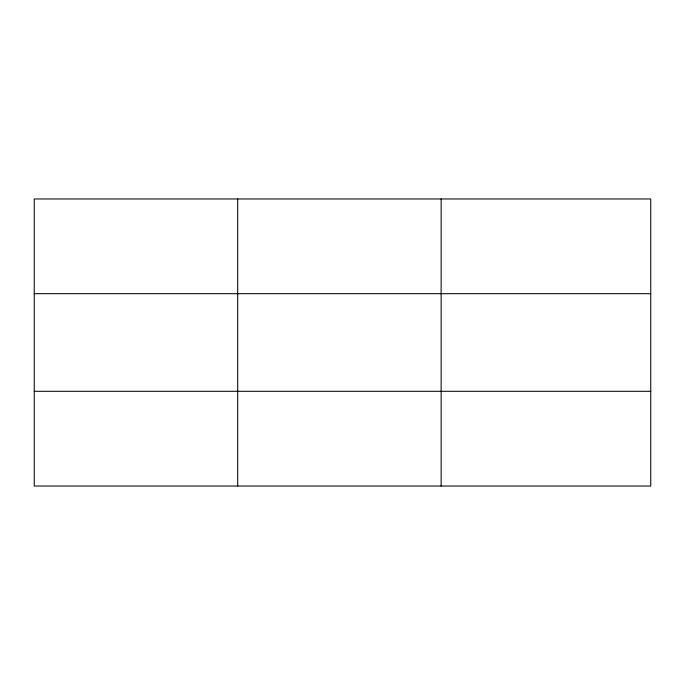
<?xml version="1.0" encoding="UTF-8"?>
<svg xmlns="http://www.w3.org/2000/svg" width="685" height="685" viewBox="0 0 685 685"><rect width="100%" height="100%" fill="white"/><g stroke="black" fill="none" stroke-linecap="round" stroke-linejoin="round"><path stroke-width="1.03" d="M237.695 486.033L237.695 198.967M441.14 486.033L441.14 198.967M650.75 391.306L650.75 486.033L34.25 486.033L34.25 198.967L650.75 198.967L650.75 391.306L34.25 391.306M34.25 293.694L650.75 293.694"/></g></svg>
